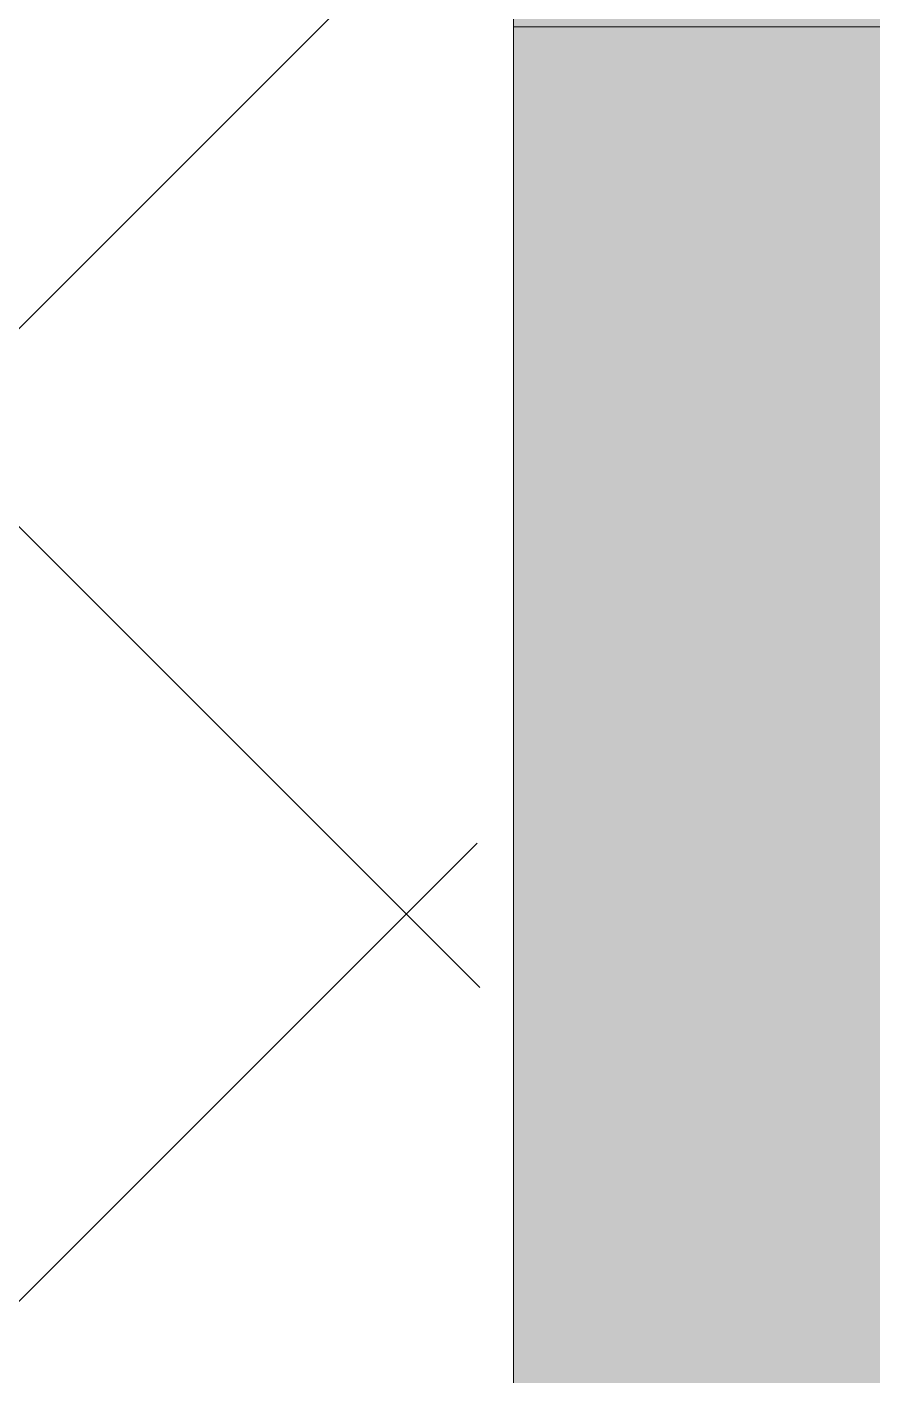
# Model space of a CAD drawing. Header units: millimetres. Extents: x -7229 to 196340, y -8553 to 29000.
# Drawn here: x 85150.85 to 85175.43, y 13440.8 to 13480 of the extents above; entities that cross this region are included whole.
import ezdxf

# ---------------------------------------------------------------- set-up
doc = ezdxf.new("R2010")
doc.units = ezdxf.units.MM
for name, color, linetype, lineweight, true_color in [('A-DOOR-1', 7, 'Continuous', 5, 0xb7b7b7), ('A-DOOR-3', 7, 'Continuous', 5, 0xe2e2e2), ('A-DOOR-4', 7, 'Continuous', 5, 0xaaaaaa), ('A-DOOR-FRAM-2', 7, 'Continuous', 5, 0xe2e2e2), ('A-DOOR-FRAM-3', 7, 'Continuous', 5, 0xaaaaaa)]:
    doc.layers.add(name, color=color, linetype=linetype, lineweight=lineweight, true_color=true_color)

# ---------------------------------------------------------------- blocks, each defined once
blk = doc.blocks.new('110_Дверь_СКБ_1Ст_Внутренняя1 - Д-8 950x2100h_охрана-V65-1_2_3_птичка зашивка')
at = {"layer": 'A-DOOR-3'}
blk.add_hatch(color=256, dxfattribs=at).paths.add_polyline_path([(462.4999999999035, 99.99999999997726), (447.5000012817617, 99.99999999997726), (447.5000012817617, 20.00000000093105), (462.4999999999035, 20.00000000093105)])
at = {"layer": 'A-DOOR-4'}
h = blk.add_hatch(dxfattribs=at)
h.set_pattern_fill('FP_41', color=256, style=0, pattern_type=2)
h.set_pattern_definition([(135, (1826.411, 164.685), (-14.14213562373095, -14.14213562373095), []), (225, (1826.411, 164.685), (14.14213562373095, -14.14213562373095), [])])
h.paths.add_polyline_path([(476.4567759987864, 99.99999999997726), (462.4999999999035, 99.99999999997726), (466.2740305690544, -99.99999999997726), (487.4999999998979, -100.0000000000119), (487.4999999998979, 99.99999999997726)])
at = {"layer": 'A-DOOR-FRAM-2'}
blk.add_hatch(color=256, dxfattribs=at).paths.add_polyline_path([(462.4999999999035, 20.00000000093105), (447.5000012817617, 20.00000000093105), (451.59090909073, -99.99999999997726), (462.4999999999035, -99.99999999997726)])
at = {"layer": 'A-DOOR-FRAM-3'}
for p, q in [((462.4999999999924, 20.0000000009467), (462.4999999999924, 100.0000000009467)), ((462.4999999999945, 99.99999999999412), (462.4999999999945, -99.9999999999789)), ((447.5000012818588, 20.0000000009467), (462.4999999999924, 20.0000000009467))]:
    blk.add_line(p, q, dxfattribs=at)

msp = doc.modelspace()

# ---------------------------------------------------------------- block references
at = {"layer": 'A-DOOR-1', "rotation": 180}
msp.add_blockref('110_Дверь_СКБ_1Ст_Внутренняя1 - Д-8 950x2100h_охрана-V65-1_2_3_птичка зашивка', (85627.50000000122, 13500.00000533494), dxfattribs=at)

doc.saveas('drawing.dxf')
